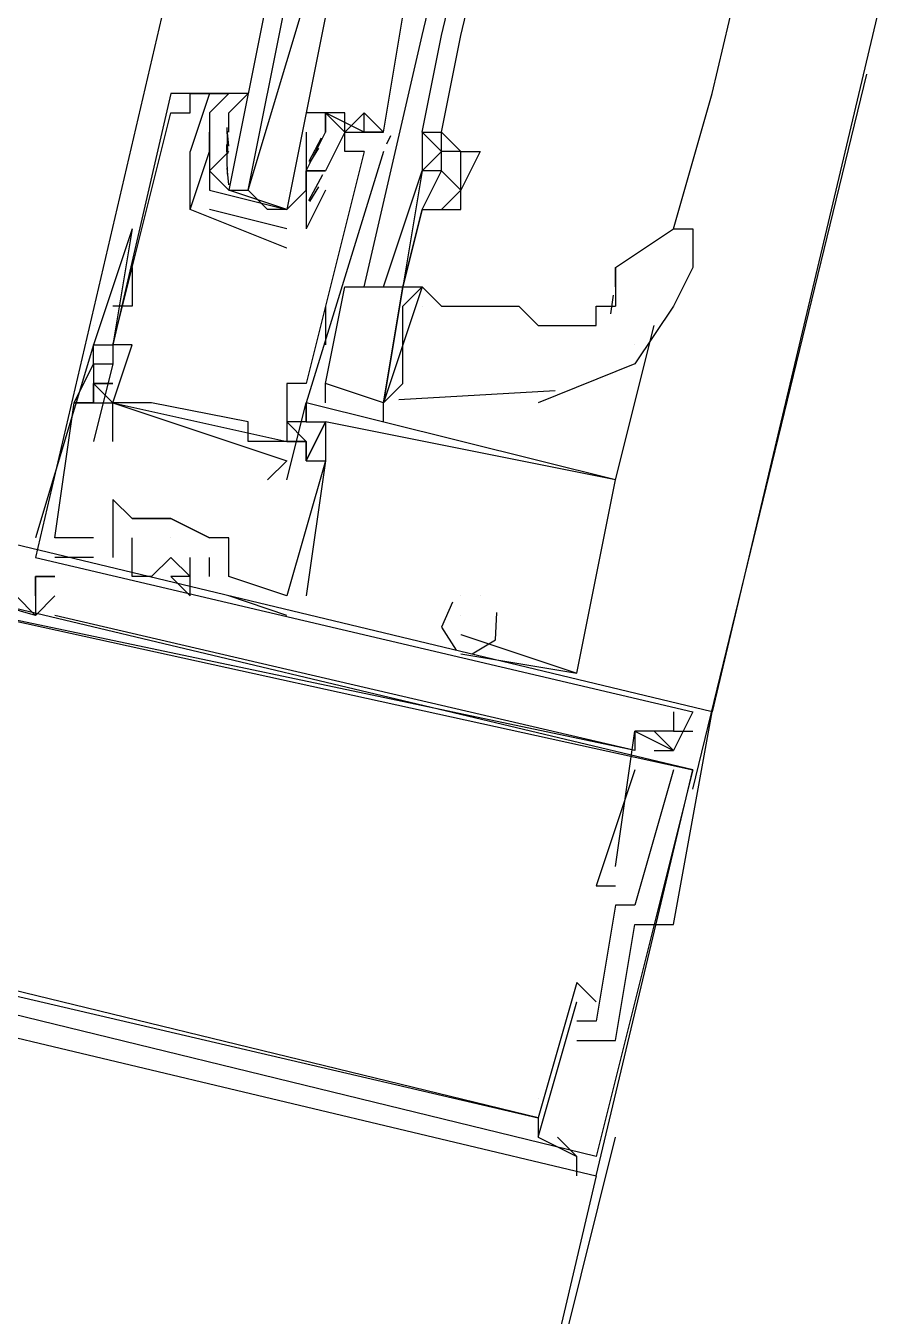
# Model space of a CAD drawing. Header units: feet. Extents: x -84 to 198, y -22 to 181.
# Drawn here: x 37.06 to 37.653, y 99.161 to 100.051 of the extents above; entities that cross this region are included whole.
import ezdxf

# ---------------------------------------------------------------- set-up
doc = ezdxf.new("R2010")
doc.units = ezdxf.units.FT
doc.layers.add('A-LINEA', color=7, linetype='CONTINUOUS')

msp = doc.modelspace()

# ---------------------------------------------------------------- linework, layer by layer
at = {"layer": 'A-LINEA'}
for p, q in [((39.2933, 107.0044), (37.5333, 99.5778)), ((37.3333, 100.0444), (38.08, 103.2444)), ((37.3467, 100.0444), (38.1067, 103.2444)), ((37.36, 100.0444), (38.12, 103.2444)), ((37.5333, 100.0044), (38.2933, 103.2044)), ((37.16, 100.0844), (37.0667, 99.6844)), ((37.2933, 99.8711), (37.3333, 100.0444)), ((37.3333, 99.9778), (37.3467, 100.0444)), ((37.3467, 99.9778), (37.36, 100.0444)), ((37.52, 99.5244), (37.64, 100.0178)), ((37.16, 100.0044), (37.16, 100.0044)), ((37.1733, 100.0044), (37.1733, 100.0044)), ((37.1867, 100.0044), (37.1867, 100.0044)), ((37.2, 100.0044), (37.2, 100.0044)), ((37.5067, 99.9111), (37.5333, 100.0044)), ((37.16, 99.9911), (37.16, 99.9911)), ((37.1733, 99.9911), (37.1733, 99.9911)), ((37.2, 99.9911), (37.2, 99.9911)), ((37.2, 99.9778), (37.2, 99.9911)), ((37.2667, 99.9911), (37.2667, 99.9911)), ((37.1867, 99.9778), (37.1867, 99.9778)), ((37.1999, 99.968), (37.1988, 99.9799)), ((37.1992, 99.9627), (37.1989, 99.981)), ((37.2, 99.9778), (37.2, 99.9778)), ((37.2533, 99.9778), (37.2533, 99.9778)), ((37.2533, 99.9778), (37.2533, 99.9778)), ((37.2533, 99.9778), (37.2533, 99.9644)), ((37.2667, 99.9778), (37.2667, 99.9778)), ((37.28, 99.9778), (37.28, 99.9778)), ((37.2933, 99.9778), (37.2933, 99.9778)), ((37.3333, 99.9778), (37.3333, 99.9778)), ((37.3467, 99.9644), (37.3467, 99.9778)), ((37.3467, 99.9644), (37.3467, 99.9778)), ((37.1991, 99.9488), (37.1986, 99.9693)), ((37.2636, 99.9737), (37.2552, 99.9574)), ((37.3115, 99.9751), (37.3088, 99.9695)), ((37.3115, 99.9751), (37.3088, 99.9695)), ((37.3115, 99.9751), (37.3088, 99.9695)), ((37.1733, 99.9244), (37.1733, 99.9644)), ((37.1733, 99.9644), (37.1733, 99.9644)), ((37.1867, 99.9644), (37.1867, 99.9644)), ((37.1867, 99.9644), (37.1867, 99.9644)), ((37.3067, 99.9644), (37.2533, 99.7911)), ((37.2533, 99.9644), (37.2533, 99.9644)), ((37.2533, 99.9644), (37.2533, 99.9644)), ((37.2618, 99.9667), (37.2556, 99.9565)), ((37.28, 99.9644), (37.28, 99.9644)), ((37.2933, 99.9644), (37.2933, 99.9644)), ((37.3067, 99.9644), (37.3067, 99.9644)), ((37.36, 99.9644), (37.36, 99.9644)), ((37.3733, 99.9644), (37.3733, 99.9644)), ((37.1999, 99.9413), (37.1988, 99.9532)), ((37.2, 99.9511), (37.2, 99.9511)), ((37.2533, 99.9511), (37.2533, 99.9511)), ((37.2533, 99.9511), (37.2533, 99.9511)), ((37.2667, 99.9511), (37.2667, 99.9511)), ((37.2667, 99.9511), (37.2667, 99.9511)), ((37.2647, 99.9483), (37.255, 99.9303)), ((37.2, 99.9378), (37.2, 99.9378)), ((37.2267, 99.9244), (37.2133, 99.9378)), ((37.24, 99.9378), (37.24, 99.9378)), ((37.2667, 99.9378), (37.2533, 99.9111)), ((37.2618, 99.94), (37.2556, 99.9298)), ((37.2667, 99.9378), (37.2667, 99.9378)), ((37.24, 99.8978), (37.1733, 99.9244)), ((37.1733, 99.9244), (37.1733, 99.9244)), ((37.1733, 99.9244), (37.1733, 99.9244)), ((37.1867, 99.9244), (37.1867, 99.9244)), ((37.24, 99.9111), (37.1867, 99.9244)), ((37.1867, 99.9244), (37.1867, 99.9244)), ((37.3333, 99.9244), (37.32, 99.8711)), ((37.32, 99.8711), (37.3333, 99.9244)), ((37.1333, 99.9111), (37.12, 99.8311)), ((37.1333, 99.9111), (37.12, 99.8311)), ((37.24, 99.9111), (37.24, 99.9111)), ((37.24, 99.9111), (37.24, 99.9111)), ((37.2533, 99.9111), (37.2533, 99.9111)), ((37.2533, 99.9111), (37.2533, 99.9111)), ((37.24, 99.8978), (37.24, 99.8978)), ((37.1333, 99.8844), (37.1333, 99.8578)), ((37.1333, 99.8844), (37.1333, 99.8844)), ((37.4667, 99.8711), (37.4667, 99.8844)), ((37.4667, 99.8844), (37.4667, 99.8578)), ((37.2667, 99.8044), (37.28, 99.8711)), ((37.32, 99.8711), (37.32, 99.8711)), ((37.3333, 99.8711), (37.3333, 99.8711)), ((37.4634, 99.8523), (37.4652, 99.8652)), ((37.1333, 99.8578), (37.12, 99.8578)), ((37.2667, 99.8578), (37.2667, 99.8311)), ((37.3333, 99.8578), (37.3333, 99.8578)), ((37.1067, 99.8444), (37.1067, 99.8444)), ((37.4667, 99.7378), (37.4933, 99.8444)), ((37.1067, 99.8311), (37.1067, 99.8311)), ((37.1067, 99.8311), (37.1067, 99.8311)), ((37.1067, 99.8311), (37.1067, 99.8311)), ((37.12, 99.8311), (37.12, 99.8311)), ((37.12, 99.8311), (37.12, 99.8311)), ((37.1333, 99.8311), (37.1333, 99.8311)), ((37.48, 99.8311), (37.48, 99.8311)), ((37.1067, 99.8178), (37.1067, 99.8178)), ((37.1067, 99.8178), (37.1067, 99.8178)), ((37.1067, 99.8178), (37.1067, 99.8178)), ((37.1067, 99.8178), (37.12, 99.8178)), ((37.1067, 99.8178), (37.12, 99.8178)), ((37.12, 99.8178), (37.12, 99.8178)), ((37.1067, 99.8044), (37.1067, 99.8044)), ((37.1067, 99.8044), (37.1067, 99.8044)), ((37.1067, 99.8044), (37.1067, 99.8044)), ((37.1067, 99.8044), (37.12, 99.7911)), ((37.1067, 99.7911), (37.1067, 99.8044)), ((37.24, 99.8044), (37.24, 99.8044)), ((37.2533, 99.8044), (37.2533, 99.8044)), ((37.2667, 99.7911), (37.2667, 99.8044)), ((37.3173, 99.7932), (37.425, 99.7994)), ((37.0933, 99.7911), (37.0933, 99.7911)), ((37.0933, 99.7911), (37.0933, 99.7911)), ((37.0933, 99.7911), (37.0933, 99.7911)), ((37.0933, 99.7911), (37.0933, 99.7911)), ((37.0933, 99.7911), (37.0933, 99.7911)), ((37.0933, 99.7911), (37.0933, 99.7911)), ((37.1067, 99.7911), (37.1067, 99.7911)), ((37.1067, 99.7911), (37.1067, 99.7911)), ((37.1067, 99.7911), (37.1067, 99.7911)), ((37.1067, 99.7911), (37.1067, 99.7911)), ((37.1067, 99.7911), (37.1067, 99.7911)), ((37.1067, 99.7911), (37.1067, 99.7911)), ((37.1067, 99.7911), (37.12, 99.7911)), ((37.12, 99.7911), (37.12, 99.7911)), ((37.12, 99.7911), (37.12, 99.7911)), ((37.12, 99.7911), (37.24, 99.7644)), ((37.12, 99.7911), (37.24, 99.7644)), ((37.12, 99.7911), (37.24, 99.7644)), ((37.1333, 99.7911), (37.1333, 99.7911)), ((37.1467, 99.7911), (37.1467, 99.7911)), ((37.24, 99.7378), (37.2533, 99.7911)), ((37.2533, 99.7911), (37.2533, 99.7911)), ((37.2533, 99.7911), (37.2533, 99.7911)), ((37.2533, 99.7778), (37.2533, 99.7911)), ((37.2533, 99.7911), (37.2533, 99.7911)), ((37.2533, 99.7778), (37.2533, 99.7911)), ((37.2533, 99.7911), (37.2533, 99.7911)), ((37.2533, 99.7778), (37.2533, 99.7911)), ((37.2533, 99.7911), (37.2533, 99.7911)), ((37.3067, 99.7778), (37.3067, 99.7911)), ((37.2133, 99.7778), (37.2133, 99.7778)), ((37.2533, 99.7778), (37.2533, 99.7778)), ((37.2533, 99.7778), (37.2533, 99.7778)), ((37.2533, 99.7778), (37.2533, 99.7778)), ((37.2533, 99.7778), (37.2533, 99.7778)), ((37.2533, 99.7778), (37.2533, 99.7778)), ((37.2533, 99.7778), (37.2533, 99.7778)), ((37.2533, 99.7778), (37.2533, 99.7778)), ((37.2533, 99.7778), (37.2533, 99.7778)), ((37.2533, 99.7778), (37.2533, 99.7778)), ((37.2667, 99.7778), (37.2667, 99.7778)), ((37.2667, 99.7778), (37.2667, 99.7778)), ((37.2667, 99.7778), (37.2667, 99.7778)), ((37.2667, 99.7778), (37.2667, 99.7778)), ((37.2667, 99.7778), (37.2667, 99.7778)), ((37.2667, 99.7778), (37.2667, 99.7778)), ((37.1067, 99.7644), (37.1067, 99.7644)), ((37.12, 99.7644), (37.12, 99.7644)), ((37.2133, 99.7644), (37.2133, 99.7644)), ((37.2267, 99.7644), (37.2267, 99.7644)), ((37.24, 99.7644), (37.24, 99.7644)), ((37.2533, 99.7644), (37.24, 99.7644)), ((37.2533, 99.7644), (37.24, 99.7644)), ((37.2533, 99.7644), (37.24, 99.7644)), ((37.2533, 99.7644), (37.24, 99.7644)), ((37.2533, 99.7644), (37.24, 99.7644)), ((37.2533, 99.7644), (37.24, 99.7644)), ((37.2533, 99.7644), (37.2533, 99.7644)), ((37.2533, 99.7644), (37.2533, 99.7644)), ((37.2533, 99.7644), (37.2533, 99.7644)), ((37.2533, 99.7644), (37.2533, 99.7644)), ((37.2533, 99.7644), (37.2533, 99.7644)), ((37.2533, 99.7644), (37.2533, 99.7644)), ((37.24, 99.7511), (37.24, 99.7511)), ((37.2533, 99.7511), (37.2533, 99.7511)), ((37.2533, 99.7511), (37.2533, 99.7511)), ((37.2533, 99.7511), (37.2533, 99.7511)), ((37.2533, 99.7511), (37.2533, 99.7511)), ((37.2533, 99.7511), (37.2533, 99.7511)), ((37.2533, 99.7511), (37.2533, 99.7511)), ((37.2667, 99.7511), (37.2667, 99.7511)), ((37.2667, 99.7511), (37.2667, 99.7511)), ((37.2667, 99.7511), (37.2667, 99.7511)), ((37.2667, 99.7511), (37.2667, 99.7511)), ((37.2667, 99.7511), (37.2667, 99.7511)), ((37.2667, 99.7511), (37.2667, 99.7511)), ((37.2267, 99.7378), (37.2267, 99.7378)), ((37.24, 99.7378), (37.24, 99.7378)), ((37.4667, 99.7378), (37.4667, 99.7378)), ((37.4667, 99.7378), (37.4667, 99.7378)), ((37.4667, 99.7378), (37.4667, 99.7378)), ((37.4667, 99.7378), (37.4667, 99.7378)), ((37.4667, 99.7378), (37.4667, 99.7378)), ((37.4667, 99.7378), (37.4667, 99.7378)), ((37.4667, 99.7378), (37.4667, 99.7378)), ((37.4667, 99.7378), (37.4667, 99.7378)), ((37.4667, 99.7378), (37.4667, 99.7378)), ((37.12, 99.7244), (37.12, 99.7244)), ((37.12, 99.7244), (37.12, 99.7244)), ((37.12, 99.7244), (37.12, 99.7244)), ((37.1333, 99.7111), (37.1333, 99.7111)), ((37.1333, 99.7111), (37.1333, 99.7111)), ((37.1333, 99.7111), (37.1333, 99.7111)), ((37.16, 99.7111), (37.16, 99.7111)), ((37.16, 99.7111), (37.16, 99.7111)), ((37.16, 99.7111), (37.16, 99.7111)), ((37.16, 99.7111), (37.16, 99.7111)), ((37.16, 99.7111), (37.16, 99.7111)), ((37.0667, 99.6978), (37.0667, 99.6978)), ((37.0667, 99.6978), (37.0667, 99.6978)), ((37.0667, 99.6978), (37.0667, 99.6978)), ((37.08, 99.6978), (37.08, 99.6978)), ((37.08, 99.6978), (37.08, 99.6978)), ((37.08, 99.6978), (37.08, 99.6978)), ((37.08, 99.6978), (37.08, 99.6978)), ((37.08, 99.6978), (37.08, 99.6978)), ((37.08, 99.6978), (37.08, 99.6978)), ((37.1067, 99.6978), (37.1067, 99.6978)), ((37.1067, 99.6978), (37.1067, 99.6978)), ((37.1067, 99.6978), (37.1067, 99.6978)), ((37.12, 99.6978), (37.12, 99.6844)), ((37.12, 99.6978), (37.12, 99.6978)), ((37.12, 99.6978), (37.12, 99.6978)), ((37.12, 99.6978), (37.12, 99.6844)), ((37.12, 99.6978), (37.12, 99.6978)), ((37.12, 99.6978), (37.12, 99.6978)), ((37.12, 99.6978), (37.12, 99.6844)), ((37.12, 99.6978), (37.12, 99.6978)), ((37.12, 99.6978), (37.12, 99.6978)), ((37.1333, 99.6978), (37.1333, 99.6978)), ((37.1333, 99.6978), (37.1333, 99.6978)), ((37.1333, 99.6978), (37.1333, 99.6978)), ((37.16, 99.6978), (37.16, 99.6978)), ((37.16, 99.6978), (37.16, 99.6978)), ((37.16, 99.6978), (37.16, 99.6978)), ((37.1867, 99.6978), (37.1867, 99.6978)), ((37.1867, 99.6978), (37.1867, 99.6978)), ((37.1867, 99.6978), (37.1867, 99.6978)), ((37.1867, 99.6978), (37.1867, 99.6978)), ((37.2, 99.6978), (37.2, 99.6978)), ((37.2, 99.6978), (37.2, 99.6978)), ((37.2, 99.6978), (37.2, 99.6978)), ((37.0667, 99.6844), (37.0667, 99.6844)), ((37.0667, 99.6844), (37.0667, 99.6844)), ((37.0667, 99.6844), (37.0667, 99.6844)), ((37.08, 99.6844), (37.08, 99.6844)), ((37.08, 99.6844), (37.08, 99.6844)), ((37.08, 99.6844), (37.08, 99.6844)), ((37.1067, 99.6844), (37.1067, 99.6844)), ((37.1067, 99.6844), (37.1067, 99.6844)), ((37.1067, 99.6844), (37.1067, 99.6844)), ((37.12, 99.6844), (37.12, 99.6844)), ((37.12, 99.6844), (37.12, 99.6844)), ((37.12, 99.6844), (37.12, 99.6844)), ((37.16, 99.6844), (37.16, 99.6844)), ((37.16, 99.6844), (37.16, 99.6844)), ((37.16, 99.6844), (37.16, 99.6844)), ((37.1733, 99.6844), (37.1733, 99.6844)), ((37.1733, 99.6844), (37.1733, 99.6844)), ((37.1733, 99.6844), (37.1733, 99.6844)), ((37.1867, 99.6844), (37.1867, 99.6844)), ((37.1867, 99.6844), (37.1867, 99.6844)), ((37.1867, 99.6844), (37.1867, 99.6844)), ((37.0667, 99.6711), (37.0667, 99.6711)), ((37.0667, 99.6711), (37.08, 99.6711)), ((37.0667, 99.6578), (37.0667, 99.6711)), ((37.0667, 99.6711), (37.0667, 99.6711)), ((37.0667, 99.6711), (37.0667, 99.6711)), ((37.0667, 99.6711), (37.08, 99.6711)), ((37.0667, 99.6578), (37.0667, 99.6711)), ((37.0667, 99.6711), (37.0667, 99.6711)), ((37.0667, 99.6711), (37.0667, 99.6711)), ((37.0667, 99.6711), (37.08, 99.6711)), ((37.0667, 99.6578), (37.0667, 99.6711)), ((37.0667, 99.6711), (37.0667, 99.6711)), ((37.08, 99.6711), (37.08, 99.6711)), ((37.08, 99.6711), (37.08, 99.6711)), ((37.08, 99.6711), (37.08, 99.6711)), ((37.1333, 99.6711), (37.1333, 99.6711)), ((37.1333, 99.6711), (37.1333, 99.6711)), ((37.1333, 99.6711), (37.1333, 99.6711)), ((37.1467, 99.6711), (37.1467, 99.6711)), ((37.1467, 99.6711), (37.1467, 99.6711)), ((37.1467, 99.6711), (37.1467, 99.6711)), ((37.16, 99.6711), (37.16, 99.6711)), ((37.16, 99.6711), (37.16, 99.6711)), ((37.16, 99.6711), (37.16, 99.6711)), ((37.1733, 99.6711), (37.1733, 99.6711)), ((37.1733, 99.6711), (37.1733, 99.6711)), ((37.1733, 99.6711), (37.1733, 99.6711)), ((37.1867, 99.6711), (37.1867, 99.6711)), ((37.1867, 99.6711), (37.1867, 99.6711)), ((37.1867, 99.6711), (37.1867, 99.6711)), ((37.2, 99.6711), (37.2, 99.6711)), ((37.2, 99.6711), (37.2, 99.6711)), ((37.2, 99.6711), (37.2, 99.6711)), ((37.2, 99.6711), (37.2, 99.6711)), ((37.2, 99.6711), (37.2, 99.6711)), ((37.2, 99.6711), (37.2, 99.6711)), ((37.0667, 99.6444), (37.08, 99.6578)), ((37.0667, 99.6578), (37.0667, 99.6578)), ((37.0667, 99.6578), (37.0667, 99.6578)), ((37.0667, 99.6444), (37.08, 99.6578)), ((37.0667, 99.6578), (37.0667, 99.6578)), ((37.0667, 99.6578), (37.0667, 99.6578)), ((37.0667, 99.6444), (37.08, 99.6578)), ((37.0667, 99.6578), (37.0667, 99.6578)), ((37.0667, 99.6578), (37.0667, 99.6578)), ((37.08, 99.6578), (37.08, 99.6578)), ((37.08, 99.6578), (37.08, 99.6578)), ((37.08, 99.6578), (37.08, 99.6578)), ((37.1733, 99.6578), (37.1733, 99.6578)), ((37.1733, 99.6578), (37.1733, 99.6578)), ((37.1733, 99.6578), (37.1733, 99.6578)), ((37.24, 99.6444), (37.2, 99.6578)), ((37.2, 99.6578), (37.2, 99.6578)), ((37.24, 99.6444), (37.2, 99.6578)), ((37.2, 99.6578), (37.2, 99.6578)), ((37.24, 99.6444), (37.2, 99.6578)), ((37.2, 99.6578), (37.2, 99.6578)), ((37.24, 99.6578), (37.24, 99.6578)), ((37.24, 99.6578), (37.24, 99.6578)), ((37.24, 99.6578), (37.24, 99.6578)), ((37.24, 99.6578), (37.24, 99.6578)), ((37.24, 99.6578), (37.24, 99.6578)), ((37.24, 99.6578), (37.24, 99.6578)), ((37.2533, 99.6578), (37.2533, 99.6578)), ((37.2533, 99.6578), (37.2533, 99.6578)), ((37.2533, 99.6578), (37.2533, 99.6578)), ((37.36, 99.6578), (37.36, 99.6578)), ((37.36, 99.6578), (37.36, 99.6578)), ((37.36, 99.6578), (37.36, 99.6578)), ((37.36, 99.6578), (37.36, 99.6578)), ((37.36, 99.6578), (37.36, 99.6578)), ((37.36, 99.6578), (37.36, 99.6578)), ((37.3733, 99.6578), (37.3733, 99.6578)), ((37.3733, 99.6578), (37.3733, 99.6578)), ((37.3733, 99.6578), (37.3733, 99.6578)), ((37.3733, 99.6578), (37.3733, 99.6578)), ((37.3733, 99.6578), (37.3733, 99.6578)), ((37.3733, 99.6578), (37.3733, 99.6578)), ((37.0667, 99.6444), (37.0667, 99.6444)), ((37.0667, 99.6444), (37.0667, 99.6444)), ((37.0667, 99.6444), (37.0667, 99.6444)), ((37.0667, 99.6444), (37.0667, 99.6444)), ((37.0667, 99.6444), (37.0667, 99.6444)), ((37.0667, 99.6444), (37.0667, 99.6444)), ((37.0667, 99.6444), (37.0667, 99.6444)), ((37.0667, 99.6444), (37.0667, 99.6444)), ((37.0667, 99.6444), (37.0667, 99.6444)), ((37.08, 99.6444), (37.08, 99.6444)), ((37.08, 99.6444), (37.08, 99.6444)), ((37.08, 99.6444), (37.08, 99.6444)), ((37.24, 99.6444), (37.24, 99.6444)), ((37.24, 99.6444), (37.24, 99.6444)), ((37.24, 99.6444), (37.24, 99.6444)), ((37.36, 99.6444), (37.36, 99.6444)), ((37.36, 99.6444), (37.36, 99.6444)), ((37.36, 99.6444), (37.36, 99.6444)), ((37.36, 99.6311), (37.36, 99.6311)), ((37.36, 99.6311), (37.36, 99.6311)), ((37.36, 99.6311), (37.36, 99.6311)), ((37.36, 99.6311), (37.36, 99.6311)), ((37.36, 99.6311), (37.36, 99.6311)), ((37.36, 99.6311), (37.36, 99.6311)), ((37.36, 99.6311), (37.36, 99.6311)), ((37.36, 99.6311), (37.36, 99.6311)), ((37.36, 99.6311), (37.36, 99.6311)), ((37.36, 99.6178), (37.44, 99.6044)), ((37.36, 99.6178), (37.36, 99.6178)), ((37.36, 99.6178), (37.44, 99.6044)), ((37.36, 99.6178), (37.36, 99.6178)), ((37.36, 99.6178), (37.44, 99.6044)), ((37.36, 99.6178), (37.36, 99.6178)), ((37.44, 99.6044), (37.44, 99.6044)), ((37.44, 99.6044), (37.44, 99.6044)), ((37.44, 99.6044), (37.44, 99.6044)), ((37.44, 99.6044), (37.44, 99.6044)), ((37.44, 99.6044), (37.44, 99.6044)), ((37.44, 99.6044), (37.44, 99.6044)), ((37.5067, 99.5778), (37.5067, 99.5778)), ((37.5067, 99.5778), (37.5067, 99.5778)), ((37.5067, 99.5778), (37.5067, 99.5778)), ((37.52, 99.5778), (37.52, 99.5778)), ((37.52, 99.5778), (37.52, 99.5778)), ((37.52, 99.5778), (37.52, 99.5778)), ((37.5333, 99.5778), (37.5333, 99.5778)), ((37.5333, 99.5778), (37.5333, 99.5778)), ((37.5333, 99.5778), (37.5333, 99.5778)), ((37.48, 99.5644), (37.48, 99.5644)), ((37.48, 99.5644), (37.48, 99.5644)), ((37.48, 99.5644), (37.48, 99.5644)), ((37.48, 99.5644), (37.48, 99.5644)), ((37.48, 99.5644), (37.48, 99.5644)), ((37.48, 99.5644), (37.48, 99.5644)), ((37.4933, 99.5644), (37.4933, 99.5644)), ((37.4933, 99.5644), (37.4933, 99.5644)), ((37.4933, 99.5644), (37.4933, 99.5644)), ((37.5067, 99.5644), (37.5067, 99.5644)), ((37.5067, 99.5644), (37.5067, 99.5644)), ((37.5067, 99.5644), (37.5067, 99.5644)), ((37.5067, 99.5644), (37.5067, 99.5644)), ((37.5067, 99.5644), (37.5067, 99.5644)), ((37.5067, 99.5644), (37.5067, 99.5644)), ((37.52, 99.5644), (37.52, 99.5644)), ((37.52, 99.5644), (37.52, 99.5644)), ((37.52, 99.5644), (37.52, 99.5644)), ((37.48, 99.5511), (37.48, 99.5511)), ((37.48, 99.5511), (37.48, 99.5511)), ((37.48, 99.5511), (37.48, 99.5511)), ((37.48, 99.5511), (37.48, 99.5511)), ((37.48, 99.5511), (37.48, 99.5511)), ((37.48, 99.5511), (37.48, 99.5511)), ((37.4933, 99.5511), (37.5067, 99.5511)), ((37.4933, 99.5511), (37.4933, 99.5511)), ((37.4933, 99.5511), (37.5067, 99.5511)), ((37.4933, 99.5511), (37.4933, 99.5511)), ((37.4933, 99.5511), (37.5067, 99.5511)), ((37.4933, 99.5511), (37.4933, 99.5511)), ((37.5067, 99.5511), (37.5067, 99.5511)), ((37.5067, 99.5511), (37.5067, 99.5511)), ((37.5067, 99.5511), (37.5067, 99.5511)), ((37.5067, 99.5511), (37.5067, 99.5511)), ((37.5067, 99.5511), (37.5067, 99.5511)), ((37.5067, 99.5511), (37.5067, 99.5511)), ((37.5067, 99.5511), (37.5067, 99.5511)), ((37.5067, 99.5511), (37.5067, 99.5511)), ((37.5067, 99.5511), (37.5067, 99.5511)), ((37.48, 99.5378), (37.48, 99.5378)), ((37.48, 99.5378), (37.48, 99.5378)), ((37.48, 99.5378), (37.48, 99.5378)), ((37.5067, 99.5378), (37.5067, 99.5378)), ((37.5067, 99.5378), (37.5067, 99.5378)), ((37.5067, 99.5378), (37.5067, 99.5378)), ((37.4667, 99.4711), (37.4667, 99.4711)), ((37.4667, 99.4711), (37.4667, 99.4711)), ((37.4667, 99.4711), (37.4667, 99.4711)), ((37.4533, 99.4578), (37.4533, 99.4578)), ((37.4533, 99.4578), (37.4533, 99.4578)), ((37.4533, 99.4578), (37.4533, 99.4578)), ((37.4667, 99.4578), (37.4667, 99.4578)), ((37.4667, 99.4578), (37.4667, 99.4578)), ((37.4667, 99.4578), (37.4667, 99.4578)), ((37.4667, 99.4444), (37.4667, 99.4444)), ((37.4667, 99.4444), (37.4667, 99.4444)), ((37.4667, 99.4444), (37.4667, 99.4444)), ((37.48, 99.4444), (37.48, 99.4444)), ((37.48, 99.4444), (37.48, 99.4444)), ((37.48, 99.4444), (37.48, 99.4444)), ((37.48, 99.4311), (37.48, 99.4311)), ((37.48, 99.4311), (37.48, 99.4311)), ((37.48, 99.4311), (37.48, 99.4311)), ((37.5067, 99.4311), (37.5067, 99.4311)), ((37.5067, 99.4311), (37.5067, 99.4311)), ((37.5067, 99.4311), (37.5067, 99.4311)), ((37.44, 99.3911), (37.44, 99.3911)), ((37.44, 99.3911), (37.44, 99.3911)), ((37.44, 99.3911), (37.44, 99.3911)), ((37.4133, 99.2844), (37.44, 99.3778)), ((37.4133, 99.2844), (37.44, 99.3778)), ((37.4133, 99.2844), (37.44, 99.3778)), ((37.44, 99.3778), (37.44, 99.3778)), ((37.44, 99.3778), (37.44, 99.3778)), ((37.44, 99.3778), (37.44, 99.3778)), ((37.4533, 99.3778), (37.4533, 99.3778)), ((37.4533, 99.3778), (37.4533, 99.3778)), ((37.4533, 99.3778), (37.4533, 99.3778)), ((37.44, 99.3644), (37.44, 99.3644)), ((37.44, 99.3644), (37.44, 99.3644)), ((37.44, 99.3644), (37.44, 99.3644)), ((37.4533, 99.3644), (37.4533, 99.3644)), ((37.4533, 99.3644), (37.4533, 99.3644)), ((37.4533, 99.3644), (37.4533, 99.3644)), ((37.44, 99.3511), (37.44, 99.3511)), ((37.44, 99.3511), (37.44, 99.3511)), ((37.44, 99.3511), (37.44, 99.3511)), ((37.4667, 99.3511), (37.4667, 99.3511)), ((37.4667, 99.3511), (37.4667, 99.3511)), ((37.4667, 99.3511), (37.4667, 99.3511)), ((37.4133, 99.3111), (37.4133, 99.3111)), ((37.4133, 99.3111), (37.4133, 99.3111)), ((37.4133, 99.3111), (37.4133, 99.3111)), ((37.4133, 99.2978), (37.4133, 99.2978)), ((37.4133, 99.2978), (37.4133, 99.2978)), ((37.4133, 99.2978), (37.4133, 99.2978)), ((37.4133, 99.2978), (37.4133, 99.2978)), ((37.4133, 99.2978), (37.4133, 99.2978)), ((37.4133, 99.2978), (37.4133, 99.2978)), ((37.3467, 98.8044), (37.4667, 99.2844)), ((37.4133, 99.2844), (37.4133, 99.2844)), ((37.4133, 99.2844), (37.4133, 99.2844)), ((37.4133, 99.2844), (37.4133, 99.2844)), ((37.4133, 99.2844), (37.4133, 99.2844)), ((37.4133, 99.2844), (37.4133, 99.2844)), ((37.4133, 99.2844), (37.4133, 99.2844)), ((37.4267, 99.2844), (37.4267, 99.2844)), ((37.4267, 99.2844), (37.4267, 99.2844)), ((37.4267, 99.2844), (37.4267, 99.2844)), ((37.44, 99.2711), (37.44, 99.2711)), ((37.44, 99.2711), (37.44, 99.2711)), ((37.44, 99.2711), (37.44, 99.2711)), ((37.44, 99.2711), (37.44, 99.2711)), ((37.44, 99.2711), (37.44, 99.2711)), ((37.44, 99.2711), (37.44, 99.2711)), ((37.4533, 99.2578), (36.6267, 95.7244)), ((37.44, 99.2578), (37.44, 99.2578)), ((37.44, 99.2578), (37.44, 99.2578)), ((37.44, 99.2578), (37.44, 99.2578))]:
    msp.add_line(p, q, dxfattribs=at)
for points in [[(37.2267, 100.0711), (37.2, 99.9378), (37.2133, 99.9378), (37.24, 100.0711)], [(37.2667, 100.0578), (37.24, 99.9244), (37.2267, 99.9244), (37.2133, 99.9378), (37.2533, 100.0711)], [(37.28, 99.9778), (37.2933, 99.9911), (37.3067, 99.9778), (37.32, 100.0578)], [(37.2, 100.0044), (37.16, 100.0044), (37.12, 99.8311), (37.12, 99.8178), (37.1067, 99.7644)], [(37.2933, 99.9644), (37.2533, 99.8044), (37.24, 99.8044), (37.24, 99.7644), (37.2267, 99.7644), (37.2133, 99.7644), (37.2133, 99.7778), (37.1467, 99.7911), (37.1333, 99.7911), (37.12, 99.7911), (37.1333, 99.8311), (37.12, 99.8311), (37.16, 99.9911), (37.1733, 99.9911), (37.1733, 100.0044), (37.1867, 100.0044), (37.1733, 99.9644)], [(37.2, 99.9911), (37.2133, 100.0044), (37.1867, 100.0044), (37.2, 100.0044), (37.1867, 99.9911), (37.1867, 99.9778), (37.1867, 99.9644), (37.1867, 99.9378)], [(37.1867, 99.9378), (37.24, 99.9244), (37.2533, 99.9378), (37.2533, 99.9511), (37.2667, 99.9511), (37.2533, 99.9511), (37.2667, 99.9778), (37.2667, 99.9911), (37.28, 99.9778), (37.28, 99.9911), (37.2533, 99.9911)], [(37.2933, 99.9778), (37.2667, 99.9911), (37.2667, 99.9778)], [(37.28, 99.9778), (37.2933, 99.9778), (37.2933, 99.9911)], [(37.28, 99.9778), (37.2933, 99.9911), (37.3067, 99.9778)], [(37.28, 99.9778), (37.2933, 99.9778), (37.2933, 99.9911)], [(37.28, 99.9778), (37.2933, 99.9911), (37.3067, 99.9778)], [(37.28, 99.9778), (37.2933, 99.9778), (37.2933, 99.9911)], [(37.1733, 99.9244), (37.1867, 99.9644), (37.1867, 99.9778)], [(37.2933, 99.9644), (37.28, 99.9644), (37.28, 99.9778), (37.2667, 99.9511), (37.2667, 99.9511)], [(37.2933, 99.9778), (37.3067, 99.9778), (37.2933, 99.9778)], [(37.2933, 99.9778), (37.3067, 99.9778), (37.2933, 99.9778)], [(37.2933, 99.9778), (37.3067, 99.9778), (37.2933, 99.9778)], [(37.3333, 99.9778), (37.3467, 99.9778), (37.3467, 99.9778), (37.36, 99.9644), (37.3733, 99.9644)], [(37.3467, 99.9644), (37.3333, 99.9778), (37.3333, 99.9511)], [(37.2533, 99.9511), (37.2533, 99.9378), (37.24, 99.9244), (37.2, 99.9378), (37.1867, 99.9511), (37.2, 99.9644)], [(37.2533, 99.9644), (37.2533, 99.9511), (37.2667, 99.9511), (37.2533, 99.9511), (37.2533, 99.9111)], [(37.3467, 99.9511), (37.3467, 99.9644), (37.3467, 99.9644), (37.3333, 99.9511)], [(37.3467, 99.9511), (37.36, 99.9378), (37.36, 99.9644), (37.3467, 99.9644)], [(37.36, 99.9644), (37.3733, 99.9644), (37.36, 99.9378), (37.36, 99.9378), (37.36, 99.9378), (37.36, 99.9378)], [(37.3067, 99.8711), (37.3333, 99.9511), (37.3333, 99.9511), (37.32, 99.8711)], [(37.3333, 99.9244), (37.3467, 99.9511), (37.3467, 99.9511), (37.3333, 99.9511)], [(37.3467, 99.9244), (37.36, 99.9378), (37.3467, 99.9511)], [(37.36, 99.9244), (37.36, 99.9378), (37.36, 99.9378)], [(37.3333, 99.9244), (37.3333, 99.9244), (37.3467, 99.9244), (37.36, 99.9244)], [(37.1333, 99.9111), (37.1333, 99.9111), (37.1333, 99.9111), (37.1067, 99.8311), (37.12, 99.8311)], [(37.4667, 99.8844), (37.5067, 99.9111), (37.52, 99.9111), (37.52, 99.8844)], [(37.52, 99.8844), (37.5067, 99.8578), (37.48, 99.8178), (37.4133, 99.7911)], [(37.28, 99.8711), (37.32, 99.8711), (37.3067, 99.7911), (37.2667, 99.8044)], [(37.3333, 99.8711), (37.3333, 99.8711), (37.3067, 99.7911), (37.3067, 99.7911), (37.32, 99.8711), (37.3333, 99.8711), (37.3333, 99.8711)], [(37.3067, 99.7911), (37.32, 99.8044), (37.32, 99.8311), (37.32, 99.8578), (37.3333, 99.8711), (37.3333, 99.8711)], [(37.3333, 99.8711), (37.3467, 99.8578), (37.36, 99.8578), (37.3733, 99.8578), (37.3867, 99.8578), (37.4, 99.8578), (37.4133, 99.8444), (37.4267, 99.8444), (37.44, 99.8444), (37.4533, 99.8444), (37.4533, 99.8578), (37.4667, 99.8578)], [(37.1067, 99.6978), (37.08, 99.6978), (37.0933, 99.7911), (37.1067, 99.7911), (37.1067, 99.8044), (37.1067, 99.7911), (37.0933, 99.7911), (37.1067, 99.8178), (37.1067, 99.8311), (37.0667, 99.6978)], [(37.1067, 99.6978), (37.08, 99.6978), (37.0933, 99.7911), (37.1067, 99.7911), (37.1067, 99.8044), (37.1067, 99.7911), (37.0933, 99.7911), (37.1067, 99.8178), (37.1067, 99.8311), (37.0667, 99.6978)], [(37.1067, 99.6978), (37.08, 99.6978), (37.0933, 99.7911), (37.1067, 99.7911), (37.1067, 99.8044), (37.1067, 99.7911), (37.0933, 99.7911), (37.1067, 99.8178), (37.1067, 99.8311), (37.0667, 99.6978)], [(37.1067, 99.8178), (37.1067, 99.8178), (37.1067, 99.8178), (37.1067, 99.7911), (37.0933, 99.7911), (37.1067, 99.8178)], [(37.12, 99.7911), (37.1067, 99.8044), (37.12, 99.7911)], [(37.12, 99.8044), (37.1067, 99.8044), (37.12, 99.8044)], [(37.12, 99.8044), (37.1067, 99.8044), (37.12, 99.8044)], [(37.12, 99.7644), (37.12, 99.7911), (37.24, 99.7511), (37.2267, 99.7378)], [(37.44, 99.6044), (37.4667, 99.7378), (37.2533, 99.7911), (37.2533, 99.7778), (37.2667, 99.7778), (37.2533, 99.7511), (37.2533, 99.7644), (37.2533, 99.7511), (37.2667, 99.7511), (37.24, 99.6578), (37.2, 99.6711), (37.2, 99.6978), (37.1867, 99.6978), (37.16, 99.7111), (37.1333, 99.7111), (37.12, 99.7244), (37.12, 99.6978)], [(37.44, 99.6044), (37.4667, 99.7378), (37.2533, 99.7911), (37.2533, 99.7778), (37.2667, 99.7778), (37.2533, 99.7511), (37.2533, 99.7644), (37.2533, 99.7511), (37.2667, 99.7511), (37.24, 99.6578), (37.2, 99.6711), (37.2, 99.6978), (37.1867, 99.6978), (37.16, 99.7111), (37.1333, 99.7111), (37.12, 99.7244), (37.12, 99.6978)], [(37.44, 99.6044), (37.4667, 99.7378), (37.2533, 99.7911), (37.2533, 99.7778), (37.2667, 99.7778), (37.2533, 99.7511), (37.2533, 99.7644), (37.2533, 99.7511), (37.2667, 99.7511), (37.24, 99.6578), (37.2, 99.6711), (37.2, 99.6978), (37.1867, 99.6978), (37.16, 99.7111), (37.1333, 99.7111), (37.12, 99.7244), (37.12, 99.6978)], [(37.2533, 99.7778), (37.2533, 99.7778), (37.24, 99.7778)], [(37.24, 99.7778), (37.2533, 99.7644), (37.24, 99.7778)], [(37.2533, 99.7778), (37.2533, 99.7778), (37.24, 99.7778)], [(37.24, 99.7778), (37.2533, 99.7644), (37.24, 99.7778)], [(37.2533, 99.7778), (37.2533, 99.7778), (37.24, 99.7778)], [(37.24, 99.7778), (37.2533, 99.7644), (37.24, 99.7778)], [(37.2667, 99.7778), (37.2667, 99.7778), (37.2533, 99.7511), (37.2533, 99.7511), (37.2667, 99.7778)], [(37.36, 99.6311), (37.44, 99.6044), (37.4667, 99.7378), (37.2667, 99.7778), (37.2667, 99.7511), (37.2667, 99.7511), (37.2533, 99.6578)], [(37.2667, 99.7778), (37.2667, 99.7778), (37.2533, 99.7511), (37.2533, 99.7511), (37.2667, 99.7778)], [(37.36, 99.6311), (37.44, 99.6044), (37.4667, 99.7378), (37.2667, 99.7778), (37.2667, 99.7511), (37.2667, 99.7511), (37.2533, 99.6578)], [(37.2667, 99.7778), (37.2667, 99.7778), (37.2533, 99.7511), (37.2533, 99.7511), (37.2667, 99.7778)], [(37.36, 99.6311), (37.44, 99.6044), (37.4667, 99.7378), (37.2667, 99.7778), (37.2667, 99.7511), (37.2667, 99.7511), (37.2533, 99.6578)], [(37.24, 99.7644), (37.2533, 99.7644), (37.24, 99.7644)], [(37.24, 99.7644), (37.2533, 99.7644), (37.24, 99.7644)], [(37.24, 99.7644), (37.2533, 99.7644), (37.24, 99.7644)], [(37.44, 99.3511), (37.4667, 99.3511), (37.48, 99.4311), (37.5067, 99.4311), (37.5333, 99.5778), (36.8667, 99.7378)], [(37.44, 99.3511), (37.4667, 99.3511), (37.48, 99.4311), (37.5067, 99.4311), (37.5333, 99.5778), (36.8667, 99.7378)], [(37.44, 99.3511), (37.4667, 99.3511), (37.48, 99.4311), (37.5067, 99.4311), (37.5333, 99.5778), (36.8667, 99.7378)], [(37.1333, 99.7111), (37.16, 99.7111), (37.16, 99.7111), (37.1867, 99.6978)], [(36.9067, 99.4844), (36.92, 99.4844), (36.9733, 99.6978), (37.0533, 99.6844), (37.0533, 99.6578), (37.0667, 99.6444)], [(36.9067, 99.4844), (36.92, 99.4844), (36.9733, 99.6978), (37.0533, 99.6844), (37.0533, 99.6578), (37.0667, 99.6444)], [(36.9067, 99.4844), (36.92, 99.4844), (36.9733, 99.6978), (37.0533, 99.6844), (37.0533, 99.6578), (37.0667, 99.6444)], [(37.16, 99.6844), (37.1467, 99.6711), (37.1333, 99.6711), (37.1333, 99.6978), (37.1333, 99.6978)], [(37.16, 99.6844), (37.1467, 99.6711), (37.1333, 99.6711), (37.1333, 99.6978), (37.1333, 99.6978)], [(37.16, 99.6844), (37.1467, 99.6711), (37.1333, 99.6711), (37.1333, 99.6978), (37.1333, 99.6978)], [(37.0667, 99.6844), (37.52, 99.5778), (37.5067, 99.5511), (37.4933, 99.5644)], [(37.0667, 99.6844), (37.52, 99.5778), (37.5067, 99.5511), (37.4933, 99.5644)], [(37.0667, 99.6844), (37.52, 99.5778), (37.5067, 99.5511), (37.4933, 99.5644)], [(37.1067, 99.6844), (37.1067, 99.6844), (37.08, 99.6844)], [(37.1067, 99.6844), (37.1067, 99.6844), (37.08, 99.6844)], [(37.1067, 99.6844), (37.1067, 99.6844), (37.08, 99.6844)], [(37.16, 99.6844), (37.1733, 99.6711), (37.16, 99.6711), (37.1733, 99.6578), (37.1733, 99.6844)], [(37.16, 99.6844), (37.1733, 99.6711), (37.16, 99.6711), (37.1733, 99.6578), (37.1733, 99.6844)], [(37.16, 99.6844), (37.1733, 99.6711), (37.16, 99.6711), (37.1733, 99.6578), (37.1733, 99.6844)], [(37.1867, 99.6711), (37.1867, 99.6844), (37.1867, 99.6844)], [(37.1867, 99.6711), (37.1867, 99.6844), (37.1867, 99.6844)], [(37.1867, 99.6711), (37.1867, 99.6844), (37.1867, 99.6844)], [(37.52, 99.5378), (36.96, 99.6711), (36.8933, 99.3911), (37.4533, 99.2578), (37.52, 99.5378), (37.4533, 99.2711), (36.9067, 99.4044), (36.9733, 99.6578), (37.52, 99.5378)], [(37.08, 99.6711), (37.0667, 99.6711), (37.0667, 99.6578), (37.0667, 99.6444), (36.9733, 99.6711)], [(37.08, 99.6711), (37.0667, 99.6711), (37.0667, 99.6578), (37.0667, 99.6444), (36.9733, 99.6711)], [(37.08, 99.6711), (37.0667, 99.6711), (37.0667, 99.6578), (37.0667, 99.6444), (36.9733, 99.6711)], [(37.48, 99.5511), (36.9733, 99.6578), (36.96, 99.5778), (36.96, 99.5778)], [(37.48, 99.5511), (36.9733, 99.6578), (36.96, 99.5778), (36.96, 99.5778)], [(37.48, 99.5511), (36.9733, 99.6578), (36.96, 99.5778), (36.96, 99.5778)], [(37.0667, 99.6444), (37.08, 99.6578), (37.08, 99.6578)], [(37.0667, 99.6444), (37.08, 99.6578), (37.08, 99.6578)], [(37.0667, 99.6444), (37.08, 99.6578), (37.08, 99.6578)], [(37.3543, 99.6535), (37.3467, 99.6362), (37.3568, 99.6204)], [(37.3543, 99.6535), (37.3467, 99.6362), (37.3568, 99.6204)], [(37.3543, 99.6535), (37.3467, 99.6362), (37.3568, 99.6204)], [(37.5067, 99.5644), (37.48, 99.5644), (37.48, 99.5511), (37.08, 99.6444)], [(37.5067, 99.5644), (37.48, 99.5644), (37.48, 99.5511), (37.08, 99.6444)], [(37.5067, 99.5644), (37.48, 99.5644), (37.48, 99.5511), (37.08, 99.6444)], [(37.3677, 99.6178), (37.3838, 99.6275), (37.3848, 99.6463)], [(37.3677, 99.6178), (37.3838, 99.6275), (37.3848, 99.6463)], [(37.3677, 99.6178), (37.3838, 99.6275), (37.3848, 99.6463)], [(37.5067, 99.5778), (37.5067, 99.5644), (37.52, 99.5644)], [(37.5067, 99.5778), (37.5067, 99.5644), (37.52, 99.5644)], [(37.5067, 99.5778), (37.5067, 99.5644), (37.52, 99.5644)], [(37.4667, 99.4711), (37.48, 99.5644), (37.5067, 99.5511)], [(37.4667, 99.4711), (37.48, 99.5644), (37.5067, 99.5511)], [(37.4667, 99.4711), (37.48, 99.5644), (37.5067, 99.5511)], [(37.5067, 99.5378), (37.48, 99.4444), (37.4667, 99.4444), (37.4533, 99.3644), (37.44, 99.3644)], [(37.5067, 99.5378), (37.48, 99.4444), (37.4667, 99.4444), (37.4533, 99.3644), (37.44, 99.3644)], [(37.5067, 99.5378), (37.48, 99.4444), (37.4667, 99.4444), (37.4533, 99.3644), (37.44, 99.3644)], [(37.48, 99.5378), (37.4533, 99.4578), (37.4667, 99.4578)], [(37.48, 99.5378), (37.4533, 99.4578), (37.4667, 99.4578)], [(37.48, 99.5378), (37.4533, 99.4578), (37.4667, 99.4578)], [(37.4133, 99.2978), (36.92, 99.4178), (36.9467, 99.5111)], [(37.4133, 99.2978), (36.92, 99.4178), (36.9467, 99.5111)], [(37.4133, 99.2978), (36.92, 99.4178), (36.9467, 99.5111)], [(37.0133, 99.3911), (37, 99.3778), (37.0133, 99.3778), (37.0133, 99.3911), (37.4133, 99.2978), (37.4133, 99.2844), (37.44, 99.2711)], [(37.0133, 99.3911), (37, 99.3778), (37.0133, 99.3778), (37.0133, 99.3911), (37.4133, 99.2978), (37.4133, 99.2844), (37.44, 99.2711)], [(37.0133, 99.3911), (37, 99.3778), (37.0133, 99.3778), (37.0133, 99.3911), (37.4133, 99.2978), (37.4133, 99.2844), (37.44, 99.2711)], [(37.4533, 99.3778), (37.44, 99.3911), (37.4133, 99.2978)], [(37.4533, 99.3778), (37.44, 99.3911), (37.4133, 99.2978)], [(37.4533, 99.3778), (37.44, 99.3911), (37.4133, 99.2978)], [(37.44, 99.2578), (37.44, 99.2711), (37.4267, 99.2844)], [(37.44, 99.2578), (37.44, 99.2711), (37.4267, 99.2844)], [(37.44, 99.2578), (37.44, 99.2711), (37.4267, 99.2844)]]:
    msp.add_lwpolyline(points, dxfattribs=at)

doc.saveas('drawing.dxf')
